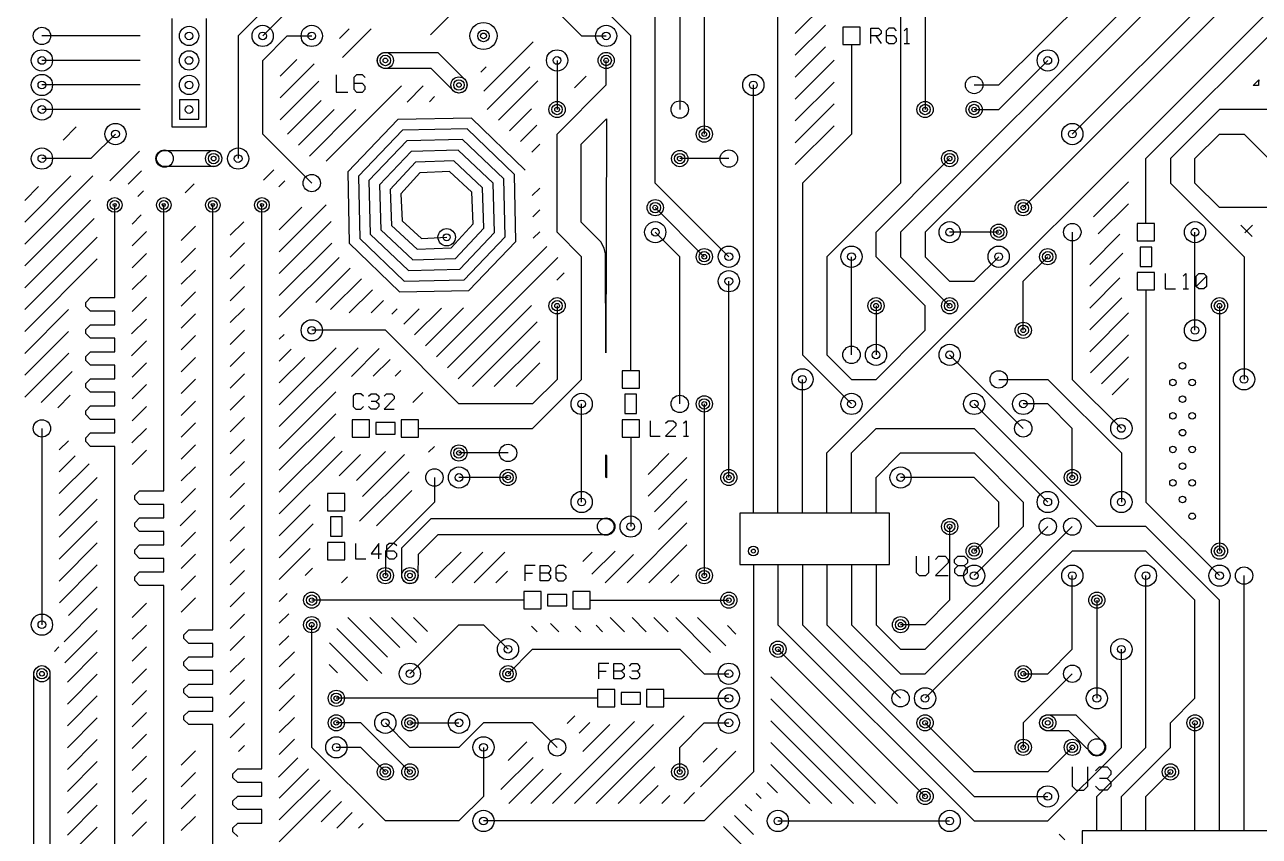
# Model space of a CAD drawing. Extents: x 7 to 280, y 7 to 360.
# Drawn here: x 6.7 to 70.6, y 194.8 to 236.8 of the extents above; entities that cross this region are included whole.
import ezdxf

# ---------------------------------------------------------------- set-up
doc = ezdxf.new("R2010")
doc.units = 0
doc.layers.add('SCORE', color=5, linetype='CONTINUOUS')

msp = doc.modelspace()

# ---------------------------------------------------------------- linework, layer by layer
at = {"layer": 'SCORE'}
for p, q in [((40.64, 252.73), (40.64, 232.41)), ((39.37, 228.6), (39.37, 248.92)), ((77.47, 246.38), (58.42, 227.33)), ((24.13, 242.57), (17.78, 236.22)), ((38.1, 236.22), (31.75, 242.57)), ((45.72, 213.36), (45.72, 242.57)), ((68.58, 242.57), (52.07, 226.06)), ((72.39, 242.57), (60.96, 231.14)), ((30.48, 241.3), (35.56, 236.22)), ((41.91, 241.3), (41.91, 231.14)), ((52.07, 240.03), (52.07, 228.6)), ((27.7369, 236.2689), (30.9876, 239.5196)), ((48.26, 214.63), (72.39, 238.76)), ((53.34, 238.76), (53.34, 232.41)), ((57.15, 233.68), (62.23, 238.76)), ((46.6203, 236.3471), (48.246, 237.9728)), ((14.34, 237.12), (14.34, 231.51)), ((16.14, 231.51), (16.14, 237.12)), ((20.32, 237.49), (19.05, 236.22)), ((64.77, 237.49), (53.34, 226.06)), ((64.77, 229.87), (72.39, 237.49)), ((23.0337, 236.0911), (23.5314, 236.5889)), ((23.1839, 235.11), (24.6633, 236.5894)), ((46.6204, 235.2159), (48.1876, 236.783)), ((49.98, 236.67), (49.08, 236.67)), ((49.08, 236.67), (49.08, 235.77)), ((49.98, 235.77), (49.98, 236.67)), ((50.53, 235.82), (50.53, 236.62)), ((50.53, 236.62), (50.93, 236.62)), ((50.93, 236.62), (51.0633, 236.4867)), ((51.0633, 236.4867), (51.0633, 236.3533)), ((51.4633, 236.62), (51.33, 236.4867)), ((51.33, 236.4867), (51.33, 235.9533)), ((51.73, 236.62), (51.4633, 236.62)), ((51.8633, 236.4867), (51.73, 236.62)), ((52.2633, 236.4867), (52.3967, 236.62)), ((52.3967, 236.62), (52.3967, 235.82)), ((12.7, 236.22), (7.62, 236.22)), ((17.78, 236.22), (17.78, 229.87)), ((19.05, 234.95), (20.32, 236.22)), ((20.32, 236.22), (21.59, 236.22)), ((30.4919, 233.367), (33.0449, 235.92)), ((35.56, 236.22), (36.83, 236.22)), ((38.1, 220.98), (38.1, 236.22)), ((50.93, 236.22), (50.53, 236.22)), ((50.7967, 236.22), (51.0633, 235.82)), ((51.0633, 236.3533), (50.93, 236.22)), ((51.73, 236.22), (51.33, 236.22)), ((51.33, 235.9533), (51.4633, 235.82)), ((51.8633, 236.0867), (51.73, 236.22)), ((51.73, 235.82), (51.8633, 235.9533)), ((51.8633, 235.9533), (51.8633, 236.0867)), ((25.0508, 235.1833), (25.1667, 235.2992)), ((25.1667, 235.2992), (25.3181, 235.3619)), ((25.3181, 235.3619), (28.114, 235.37)), ((28.114, 235.37), (29.5592, 233.9133)), ((46.6205, 234.0846), (48.1883, 235.6523)), ((49.08, 235.77), (49.98, 235.77)), ((49.53, 235.77), (49.53, 233.68)), ((51.4633, 235.82), (51.73, 235.82)), ((52.2633, 235.82), (52.53, 235.82)), ((12.7, 234.95), (7.62, 234.95)), ((19.05, 231.14), (19.05, 234.95)), ((19.95, 234.1389), (20.8096, 234.9984)), ((19.95, 233.0075), (21.7189, 234.7763)), ((24.9881, 235.0319), (25.0508, 235.1833)), ((24.9881, 234.8681), (24.9881, 235.0319)), ((25.103, 234.653), (24.9881, 234.8681)), ((25.2393, 234.562), (25.103, 234.653)), ((25.3588, 234.532), (25.2393, 234.562)), ((30.3455, 234.3521), (30.6202, 234.6267)), ((30.6728, 232.4166), (32.8781, 234.6219)), ((34.29, 234.95), (34.29, 232.41)), ((36.83, 233.68), (36.83, 234.95)), ((46.6206, 232.9533), (48.63, 234.9627)), ((57.15, 232.41), (59.69, 234.95)), ((22.86, 234.21), (22.86, 233.31)), ((23.91, 234.21), (23.76, 234.06)), ((23.76, 234.06), (23.76, 233.46)), ((24.21, 234.21), (23.91, 234.21)), ((24.36, 234.06), (24.21, 234.21)), ((27.766, 234.53), (25.3588, 234.532)), ((28.9767, 233.3308), (27.766, 234.53)), ((29.5592, 233.9133), (29.6219, 233.7619)), ((35.19, 233.5397), (35.7892, 234.1388)), ((70.3278, 233.66), (70.6099, 233.9421)), ((70.6099, 233.9421), (70.5942, 233.7952)), ((12.7, 233.68), (7.62, 233.68)), ((19.95, 231.8761), (21.96, 233.8861)), ((22.3287, 229.7293), (26.2307, 233.6313)), ((22.86, 233.31), (23.46, 233.31)), ((24.21, 233.76), (23.76, 233.76)), ((23.76, 233.46), (23.91, 233.31)), ((23.91, 233.31), (24.21, 233.31)), ((24.36, 233.61), (24.21, 233.76)), ((24.21, 233.31), (24.36, 233.46)), ((24.36, 233.46), (24.36, 233.61)), ((26.5252, 232.7945), (27.3611, 233.6303)), ((29.21, 233.26), (28.9767, 233.3308)), ((29.4433, 233.3308), (29.21, 233.26)), ((29.5592, 233.4467), (29.4433, 233.3308)), ((29.6219, 233.5981), (29.5592, 233.4467)), ((29.6219, 233.7619), (29.6219, 233.5981)), ((31.2486, 231.861), (33.2891, 233.9015)), ((34.29, 231.14), (36.83, 233.68)), ((44.45, 213.36), (44.45, 233.68)), ((46.6207, 231.822), (48.63, 233.8313)), ((49.53, 233.68), (49.53, 231.14)), ((55.88, 233.68), (57.15, 233.68)), ((70.5907, 233.66), (70.3278, 233.66)), ((70.5942, 233.7952), (70.5907, 233.66)), ((15.74, 232.91), (14.74, 232.91)), ((14.74, 232.91), (14.74, 231.91)), ((15.74, 231.91), (15.74, 232.91)), ((20.334, 231.1288), (22.0752, 232.87)), ((27.6774, 232.8153), (27.9465, 233.0844)), ((46.6208, 230.6907), (48.63, 232.6999)), ((12.7, 232.41), (7.62, 232.41)), ((20.8997, 230.5631), (22.7533, 232.4167)), ((21.4654, 229.9974), (23.878, 232.41)), ((31.8244, 231.3054), (32.971, 232.4521)), ((55.88, 232.41), (57.15, 232.41)), ((68.58, 232.41), (66.04, 229.87)), ((73.66, 232.41), (68.58, 232.41)), ((8.7133, 230.8218), (9.4016, 231.51)), ((14.34, 231.51), (16.14, 231.51)), ((14.74, 231.91), (15.74, 231.91)), ((26.0529, 231.8858), (23.4529, 229.1886)), ((29.8556, 231.9546), (26.0529, 231.8858)), ((29.6277, 231.4046), (26.2807, 231.3358)), ((32.0833, 229.0462), (29.6277, 231.4046)), ((32.6333, 229.274), (29.8556, 231.9546)), ((32.4001, 230.7498), (33.2492, 231.5988)), ((35.54, 230.6222), (36.85, 231.9322)), ((36.85, 231.9322), (36.81, 219.8148)), ((46.6209, 229.5595), (48.63, 231.5686)), ((11.43, 231.14), (10.16, 229.87)), ((21.59, 228.6), (19.05, 231.14)), ((26.2807, 231.3358), (24.0029, 228.9608)), ((26.5086, 230.7858), (24.5529, 228.733)), ((29.3999, 230.8546), (26.5086, 230.7858)), ((31.5333, 228.8184), (29.3999, 230.8546)), ((34.29, 226.06), (34.29, 231.14)), ((49.53, 231.14), (46.99, 228.6)), ((67.31, 229.87), (68.58, 231.14)), ((68.58, 231.14), (69.85, 231.14)), ((69.85, 231.14), (71.12, 229.87)), ((11.1421, 228.7251), (12.6788, 230.2617)), ((13.5581, 229.9519), (13.6208, 230.1033)), ((13.6208, 230.1033), (13.7367, 230.2192)), ((13.7367, 230.2192), (13.8881, 230.2819)), ((13.8881, 230.2819), (16.51, 230.29)), ((16.51, 230.29), (16.6707, 230.258)), ((16.6707, 230.258), (16.807, 230.167)), ((16.807, 230.167), (16.8804, 230.068)), ((26.7364, 230.2358), (25.1029, 228.5051)), ((29.1721, 230.3046), (26.7364, 230.2358)), ((30.9833, 228.5906), (29.1721, 230.3046)), ((32.9759, 230.1942), (33.39, 230.6083)), ((35.54, 226.5778), (35.54, 230.6222)), ((10.16, 229.87), (7.62, 229.87)), ((13.5581, 229.7881), (13.5581, 229.9519)), ((13.673, 229.573), (13.5581, 229.7881)), ((13.8093, 229.482), (13.673, 229.573)), ((13.9288, 229.452), (13.8093, 229.482)), ((16.5919, 229.4581), (13.9288, 229.452)), ((16.7433, 229.5208), (16.5919, 229.4581)), ((16.8592, 229.6367), (16.7433, 229.5208)), ((16.9119, 229.7481), (16.8592, 229.6367)), ((16.8804, 230.068), (16.928, 229.9112)), ((16.928, 229.9112), (16.9119, 229.7481)), ((26.9642, 229.6858), (25.6529, 228.2773)), ((28.9443, 229.7546), (26.9642, 229.6858)), ((30.4333, 228.3628), (28.9443, 229.7546)), ((43.18, 229.87), (40.64, 229.87)), ((50.8, 226.06), (54.61, 229.87)), ((64.77, 228.6), (64.77, 229.87)), ((66.04, 229.87), (66.04, 228.6)), ((67.31, 228.6), (67.31, 229.87)), ((6.73, 225.4443), (10.2618, 228.9761)), ((6.73, 226.5757), (9.1243, 228.97)), ((12.0896, 228.5412), (12.7808, 229.2324)), ((19.0841, 228.7474), (19.6269, 229.2903)), ((23.4529, 229.1886), (23.5217, 225.4999)), ((24.0029, 228.9608), (24.0717, 225.7277)), ((27.192, 229.1358), (26.2029, 228.0495)), ((28.7165, 229.2046), (27.192, 229.1358)), ((29.8833, 228.1349), (28.7165, 229.2046)), ((31.6021, 225.8131), (31.5333, 228.8184)), ((32.1521, 225.5853), (32.0833, 229.0462)), ((6.73, 227.7071), (7.453, 228.4301)), ((12.5911, 227.9113), (12.8778, 228.198)), ((15.0433, 228.1008), (15.4981, 228.5556)), ((19.8781, 228.4101), (20.1926, 228.7246)), ((24.5529, 228.733), (24.6217, 225.9555)), ((25.1029, 228.5051), (25.1717, 226.1833)), ((25.6529, 228.2773), (25.7217, 226.4111)), ((30.5021, 226.2688), (30.4333, 228.3628)), ((31.0521, 226.0409), (30.9833, 228.5906)), ((33.0051, 227.9606), (33.39, 228.3455)), ((43.18, 224.79), (39.37, 228.6)), ((46.99, 228.6), (46.99, 219.71)), ((52.07, 228.6), (48.26, 224.79)), ((62.0546, 226.8494), (63.87, 228.6648)), ((64.77, 226.51), (64.77, 228.6)), ((66.04, 228.6), (69.85, 224.79)), ((68.58, 227.33), (67.31, 228.6)), ((6.73, 224.313), (10.1349, 227.7179)), ((26.2029, 228.0495), (26.2717, 226.639)), ((29.9521, 226.4966), (29.8833, 228.1349)), ((62.3066, 225.9701), (63.87, 227.5334)), ((11.39, 222.67), (11.39, 227.47)), ((12.29, 226.4789), (12.7609, 226.9498)), ((13.93, 212.67), (13.93, 227.47)), ((16.47, 205.47), (16.47, 227.47)), ((19.01, 198.27), (19.01, 227.47)), ((19.91, 225.0479), (22.3412, 227.4791)), ((19.91, 226.1793), (21.081, 227.3503)), ((33.0271, 226.8513), (33.39, 227.2142)), ((41.91, 224.79), (39.37, 227.33)), ((77.47, 227.33), (68.58, 227.33)), ((6.73, 223.1816), (10.3188, 226.7704)), ((14.83, 225.6247), (15.57, 226.3647)), ((17.37, 225.902), (18.0699, 226.6019)), ((19.91, 223.9165), (22.6009, 226.6074)), ((25.7217, 226.4111), (27.0496, 225.1804)), ((26.2717, 226.639), (27.2774, 225.7304)), ((28.8019, 225.2492), (29.9521, 226.4966)), ((29.0297, 224.6992), (30.5021, 226.2688)), ((36.5474, 225.5559), (35.54, 226.5778)), ((65.22, 226.51), (64.32, 226.51)), ((64.32, 226.51), (64.32, 225.61)), ((65.22, 225.61), (65.22, 226.51)), ((69.6874, 226.43), (70.2752, 225.8422)), ((69.886, 226.0268), (70.2892, 226.43)), ((6.73, 222.0502), (10.49, 225.8102)), ((12.29, 225.3475), (13.03, 226.0875)), ((24.0717, 225.7277), (26.3662, 223.5304)), ((24.6217, 225.9555), (26.594, 224.0804)), ((25.1717, 226.1833), (26.8218, 224.6304)), ((27.2774, 225.7304), (28.5741, 225.7992)), ((29.2575, 224.1492), (31.0521, 226.0409)), ((29.4854, 223.5992), (31.6021, 225.8131)), ((33.0491, 225.7419), (33.39, 226.0828)), ((35.56, 224.79), (34.29, 226.06)), ((40.64, 224.79), (39.37, 226.06)), ((50.8, 224.79), (50.8, 226.06)), ((52.07, 226.06), (52.07, 224.79)), ((53.34, 226.06), (53.34, 224.79)), ((57.15, 226.06), (54.61, 226.06)), ((60.96, 226.06), (60.96, 218.44)), ((61.86, 224.3921), (63.42, 225.9521)), ((64.32, 225.61), (65.22, 225.61)), ((67.31, 220.98), (67.31, 226.06)), ((14.83, 224.4934), (15.57, 225.2334)), ((17.37, 224.7706), (18.11, 225.5106)), ((19.91, 222.7851), (22.6216, 225.4967)), ((23.5217, 225.4999), (26.1384, 222.9804)), ((27.0496, 225.1804), (28.8019, 225.2492)), ((28.0457, 219.6071), (33.7579, 225.3193)), ((29.7132, 223.0492), (32.1521, 225.5853)), ((36.7272, 225.2363), (36.5474, 225.5559)), ((36.7998, 224.9466), (36.7272, 225.2363)), ((61.86, 223.2607), (63.57, 224.9707)), ((65.07, 225.29), (64.47, 225.29)), ((64.47, 225.29), (64.47, 224.29)), ((65.07, 224.29), (65.07, 225.29)), ((6.73, 220.9189), (10.49, 224.6789)), ((12.29, 224.2161), (13.03, 224.9561)), ((17.37, 223.6393), (18.11, 224.3793)), ((19.91, 221.6538), (23.0046, 224.7484)), ((26.8218, 224.6304), (29.0297, 224.6992)), ((28.6114, 219.0414), (34.3236, 224.7536)), ((35.56, 218.44), (35.56, 224.79)), ((36.81, 219.8148), (36.7998, 224.9466)), ((40.64, 217.17), (40.64, 224.79)), ((48.26, 224.79), (48.26, 219.71)), ((49.53, 219.71), (49.53, 224.79)), ((53.34, 222.25), (50.8, 224.79)), ((52.07, 224.79), (54.61, 222.25)), ((53.34, 224.79), (54.61, 223.52)), ((55.88, 223.52), (57.15, 224.79)), ((58.42, 223.52), (59.69, 224.79)), ((69.85, 224.79), (69.85, 218.44)), ((12.29, 223.0847), (13.03, 223.8247)), ((14.83, 223.362), (15.57, 224.102)), ((21.8014, 222.4138), (23.581, 224.1934)), ((26.594, 224.0804), (29.2575, 224.1492)), ((34.2706, 223.5693), (34.66, 223.9587)), ((61.86, 222.1293), (63.42, 223.6893)), ((65.22, 223.97), (64.32, 223.97)), ((64.32, 223.97), (64.32, 223.07)), ((64.47, 224.29), (65.07, 224.29)), ((65.22, 223.07), (65.22, 223.97)), ((65.77, 223.92), (65.77, 223.12)), ((66.7033, 223.7867), (66.8367, 223.92)), ((66.8367, 223.92), (66.8367, 223.12)), ((67.37, 223.7867), (67.5033, 223.92)), ((67.37, 223.2533), (67.37, 223.7867)), ((67.37, 223.2533), (67.9033, 223.7867)), ((67.5033, 223.92), (67.77, 223.92)), ((67.77, 223.92), (67.9033, 223.7867)), ((67.9033, 223.7867), (67.9033, 223.2533)), ((17.37, 222.5079), (18.11, 223.2479)), ((22.5683, 222.0494), (24.1574, 223.6384)), ((23.5303, 221.88), (24.7338, 223.0834)), ((26.1384, 222.9804), (29.7132, 223.0492)), ((26.3662, 223.5304), (29.4854, 223.5992)), ((43.18, 213.36), (43.18, 223.52)), ((54.61, 223.52), (55.88, 223.52)), ((58.42, 220.98), (58.42, 223.52)), ((64.32, 223.07), (65.22, 223.07)), ((64.77, 223.07), (64.77, 220.98)), ((65.77, 223.12), (66.3033, 223.12)), ((66.7033, 223.12), (66.97, 223.12)), ((67.5033, 223.12), (67.37, 223.2533)), ((67.77, 223.12), (67.5033, 223.12)), ((67.9033, 223.2533), (67.77, 223.12)), ((9.89, 222.42), (10.14, 222.67)), ((9.89, 222.22), (9.89, 222.42)), ((10.14, 222.67), (11.39, 222.67)), ((12.29, 221.9534), (13.03, 222.6934)), ((14.83, 222.2306), (15.57, 222.9706)), ((24.6617, 221.88), (25.3102, 222.5285)), ((61.86, 220.998), (63.5201, 222.6581)), ((6.73, 219.7875), (9.0043, 222.0618)), ((10.14, 221.97), (9.89, 222.22)), ((11.39, 221.97), (10.14, 221.97)), ((11.39, 221.27), (11.39, 221.97)), ((14.83, 221.0993), (15.57, 221.8393)), ((17.37, 221.3765), (18.11, 222.1165)), ((25.7301, 221.817), (26.0041, 222.091)), ((26.3486, 221.3042), (27.1441, 222.0996)), ((26.9143, 220.7385), (28.2976, 222.1218)), ((27.48, 220.1728), (29.4512, 222.144)), ((29.177, 218.4757), (32.9707, 222.2694)), ((34.29, 222.25), (34.29, 218.44)), ((50.8, 222.25), (50.8, 219.71)), ((53.34, 220.98), (53.34, 222.25)), ((61.86, 219.8666), (63.87, 221.8766)), ((68.58, 222.25), (68.58, 209.55)), ((9.89, 221.02), (10.14, 221.27)), ((10.14, 221.27), (11.39, 221.27)), ((12.2612, 220.7932), (13.03, 221.562)), ((29.9027, 218.07), (33.2591, 221.4264)), ((6.73, 218.6561), (8.99, 220.9161)), ((9.89, 220.82), (9.89, 221.02)), ((10.14, 220.57), (9.89, 220.82)), ((11.39, 220.57), (10.14, 220.57)), ((11.39, 219.87), (11.39, 220.57)), ((14.83, 219.9679), (15.57, 220.7079)), ((17.37, 220.2451), (18.11, 220.9851)), ((19.91, 220.5224), (20.1562, 220.7686)), ((25.4, 220.98), (21.59, 220.98)), ((29.21, 217.17), (25.4, 220.98)), ((38.1, 218.89), (38.1, 220.98)), ((50.8, 218.44), (53.34, 220.98)), ((61.8988, 218.774), (63.87, 220.7452)), ((64.77, 220.98), (64.77, 212.09)), ((9.89, 219.62), (10.14, 219.87)), ((10.14, 219.87), (11.39, 219.87)), ((12.2662, 219.6669), (13.03, 220.4306)), ((17.37, 219.1138), (18.11, 219.8538)), ((19.91, 215.9969), (23.9931, 220.08)), ((19.91, 217.1283), (22.8617, 220.08)), ((19.91, 219.391), (20.5206, 220.0017)), ((23.6395, 218.595), (25.0758, 220.0314)), ((31.034, 218.07), (33.39, 220.426)), ((6.73, 217.5247), (9.0094, 219.8042)), ((9.89, 219.42), (9.89, 219.62)), ((10.14, 219.17), (9.89, 219.42)), ((12.29, 218.5593), (13.03, 219.2993)), ((14.83, 218.8365), (15.57, 219.5765)), ((19.91, 218.2597), (21.2271, 219.5768)), ((24.7758, 218.6), (25.6415, 219.4657)), ((32.1654, 218.07), (33.39, 219.2946)), ((46.99, 219.71), (49.53, 217.17)), ((48.26, 219.71), (49.53, 218.44)), ((58.42, 215.9), (54.61, 219.71)), ((62.4645, 218.2083), (63.87, 219.6138)), ((7.5858, 217.2492), (9.1907, 218.8541)), ((11.39, 219.17), (10.14, 219.17)), ((11.39, 218.47), (11.39, 219.17)), ((17.37, 217.9824), (18.11, 218.7224)), ((25.9055, 218.5983), (26.2072, 218.9)), ((38.55, 218.89), (37.65, 218.89)), ((37.65, 218.89), (37.65, 217.99)), ((38.55, 217.99), (38.55, 218.89)), ((9.89, 218.22), (10.14, 218.47)), ((9.89, 218.02), (9.89, 218.22)), ((10.14, 217.77), (9.89, 218.02)), ((10.14, 218.47), (11.39, 218.47)), ((12.29, 217.4279), (13.03, 218.1679)), ((14.83, 217.7051), (15.57, 218.4451)), ((33.02, 215.9), (35.56, 218.44)), ((34.29, 218.44), (33.02, 217.17)), ((37.65, 217.99), (38.55, 217.99)), ((46.99, 213.36), (46.99, 218.44)), ((49.53, 218.44), (50.8, 218.44)), ((57.15, 218.44), (59.69, 218.44)), ((59.69, 218.44), (63.5, 214.63)), ((60.96, 218.44), (63.5, 215.9)), ((63.0302, 217.6426), (63.87, 218.4825)), ((8.44, 216.972), (9.0855, 217.6175)), ((11.39, 217.77), (10.14, 217.77)), ((11.39, 217.07), (11.39, 217.77)), ((14.83, 216.5738), (15.57, 217.3138)), ((17.37, 216.851), (18.11, 217.591)), ((19.91, 214.8655), (22.835, 217.7905)), ((23.8633, 217.7), (23.73, 217.5667)), ((23.73, 217.5667), (23.73, 217.0333)), ((24.13, 217.7), (23.8633, 217.7)), ((24.2633, 217.5667), (24.13, 217.7)), ((24.53, 217.5667), (24.6633, 217.7)), ((24.6633, 217.7), (24.93, 217.7)), ((24.93, 217.3), (24.6633, 217.3)), ((24.93, 217.7), (25.0633, 217.5667)), ((25.0633, 217.4333), (24.93, 217.3)), ((24.93, 217.3), (25.0633, 217.1667)), ((25.0633, 217.5667), (25.0633, 217.4333)), ((25.33, 217.5667), (25.4633, 217.7)), ((25.8633, 217.4333), (25.33, 216.9)), ((25.4633, 217.7), (25.73, 217.7)), ((25.73, 217.7), (25.8633, 217.5667)), ((25.8633, 217.5667), (25.8633, 217.4333)), ((26.8199, 217.25), (27.3386, 217.7686)), ((38.4, 217.67), (37.8, 217.67)), ((37.8, 217.67), (37.8, 216.67)), ((38.4, 216.67), (38.4, 217.67)), ((9.89, 216.82), (10.14, 217.07)), ((9.89, 216.62), (9.89, 216.82)), ((10.14, 217.07), (11.39, 217.07)), ((12.29, 216.2965), (13.03, 217.0365)), ((19.91, 213.7342), (22.8357, 216.6599)), ((23.73, 217.0333), (23.8633, 216.9)), ((23.8633, 216.9), (24.13, 216.9)), ((24.13, 216.9), (24.2633, 217.0333)), ((24.6633, 216.9), (24.53, 217.0333)), ((24.93, 216.9), (24.6633, 216.9)), ((25.0633, 217.0333), (24.93, 216.9)), ((25.0633, 217.1667), (25.0633, 217.0333)), ((25.33, 216.9), (25.8633, 216.9)), ((33.02, 217.17), (29.21, 217.17)), ((35.56, 212.09), (35.56, 217.17)), ((37.8, 216.67), (38.4, 216.67)), ((41.91, 217.17), (41.91, 208.28)), ((62.23, 210.82), (55.88, 217.17)), ((59.69, 217.17), (58.42, 217.17)), ((60.96, 215.9), (59.69, 217.17)), ((10.14, 216.37), (9.89, 216.62)), ((11.39, 216.37), (10.14, 216.37)), ((11.39, 215.67), (11.39, 216.37)), ((14.83, 215.4424), (15.57, 216.1824)), ((17.37, 215.7197), (18.11, 216.4597)), ((24.58, 216.35), (23.68, 216.35)), ((23.68, 216.35), (23.68, 215.45)), ((24.58, 215.45), (24.58, 216.35)), ((25.9, 216.2), (24.9, 216.2)), ((24.9, 216.2), (24.9, 215.6)), ((25.9, 215.6), (25.9, 216.2)), ((27.12, 216.35), (26.22, 216.35)), ((26.22, 216.35), (26.22, 215.45)), ((27.12, 215.45), (27.12, 216.35)), ((38.55, 216.35), (37.65, 216.35)), ((37.65, 216.35), (37.65, 215.45)), ((38.55, 215.45), (38.55, 216.35)), ((39.1, 216.3), (39.1, 215.5)), ((39.9, 216.1667), (40.0333, 216.3)), ((40.4333, 216.0333), (39.9, 215.5)), ((40.0333, 216.3), (40.3, 216.3)), ((40.3, 216.3), (40.4333, 216.1667)), ((40.4333, 216.1667), (40.4333, 216.0333)), ((40.8333, 216.1667), (40.9667, 216.3)), ((40.9667, 216.3), (40.9667, 215.5)), ((7.62, 215.9), (7.62, 205.74)), ((9.89, 215.42), (10.14, 215.67)), ((9.89, 215.22), (9.89, 215.42)), ((10.14, 215.67), (11.39, 215.67)), ((12.272, 215.1471), (13.03, 215.9051)), ((19.91, 212.6028), (22.78, 215.4728)), ((23.68, 215.45), (24.58, 215.45)), ((24.9, 215.6), (25.9, 215.6)), ((26.22, 215.45), (27.12, 215.45)), ((27.12, 215.9), (29.21, 215.9)), ((29.21, 215.9), (33.02, 215.9)), ((37.65, 215.45), (38.55, 215.45)), ((38.1, 215.45), (38.1, 213.36)), ((39.1, 215.5), (39.6333, 215.5)), ((39.9, 215.5), (40.4333, 215.5)), ((40.8333, 215.5), (41.1, 215.5)), ((49.53, 214.63), (50.8, 215.9)), ((50.8, 215.9), (55.88, 215.9)), ((55.88, 215.9), (59.69, 212.09)), ((60.96, 213.36), (60.96, 215.9)), ((8.52, 214.7893), (8.99, 215.2593)), ((10.14, 214.97), (9.89, 215.22)), ((11.39, 214.97), (10.14, 214.97)), ((11.39, 192.27), (11.39, 214.97)), ((12.29, 214.0338), (13.03, 214.7738)), ((14.83, 214.311), (15.57, 215.051)), ((17.37, 214.5883), (18.11, 215.3283)), ((27.6398, 214.6758), (27.9352, 214.9712)), ((8.52, 213.6579), (9.3497, 214.4875)), ((17.37, 213.4569), (18.11, 214.1969)), ((19.91, 211.4714), (23.1569, 214.7183)), ((23.0099, 213.44), (24.1199, 214.55)), ((23.9107, 213.2094), (25.4013, 214.7)), ((24.21, 212.3773), (26.3827, 214.55)), ((31.75, 214.63), (29.21, 214.63)), ((36.81, 214.5252), (36.85, 214.4906)), ((36.81, 213.3845), (36.81, 214.5252)), ((36.85, 214.4906), (36.85, 213.3446)), ((39, 213.522), (40.078, 214.6)), ((39, 212.3906), (41.0093, 214.4)), ((48.26, 213.36), (48.26, 214.63)), ((49.53, 213.36), (49.53, 214.63)), ((50.8, 213.36), (52.07, 214.63)), ((52.07, 214.63), (55.88, 214.63)), ((55.88, 214.63), (58.42, 212.09)), ((63.5, 214.63), (63.5, 212.09)), ((8.52, 212.5265), (10.0668, 214.0733)), ((14.83, 213.1797), (15.57, 213.9197)), ((24.06, 211.096), (26.6242, 213.6602)), ((8.52, 211.3951), (10.49, 213.3651)), ((17.37, 212.3255), (18.11, 213.0655)), ((27.94, 213.36), (27.94, 212.09)), ((31.75, 213.36), (29.21, 213.36)), ((36.85, 213.3446), (36.81, 213.3845)), ((38.1, 213.36), (38.1, 210.82)), ((39.3292, 211.5884), (41.0095, 213.2687)), ((44.45, 211.5185), (44.45, 213.36)), ((45.72, 211.5185), (45.72, 213.36)), ((46.99, 211.5185), (46.99, 213.36)), ((48.26, 211.5185), (48.26, 213.36)), ((49.53, 211.5185), (49.53, 213.36)), ((50.8, 211.5185), (50.8, 213.36)), ((55.88, 213.36), (52.07, 213.36)), ((57.15, 212.09), (55.88, 213.36)), ((8.52, 210.2638), (10.49, 212.2338)), ((12.43, 212.42), (12.68, 212.67)), ((12.43, 212.22), (12.43, 212.42)), ((12.68, 211.97), (12.43, 212.22)), ((12.68, 212.67), (13.93, 212.67)), ((14.8266, 212.0448), (15.57, 212.7883)), ((23.31, 212.54), (22.41, 212.54)), ((22.41, 212.54), (22.41, 211.64)), ((23.31, 211.64), (23.31, 212.54)), ((24.9454, 210.85), (26.7747, 212.6793)), ((13.93, 211.97), (12.68, 211.97)), ((13.93, 211.27), (13.93, 211.97)), ((14.7792, 210.8661), (15.57, 211.6569)), ((17.37, 211.1942), (18.11, 211.9342)), ((19.91, 210.3401), (21.51, 211.9401)), ((22.41, 211.64), (23.31, 211.64)), ((27.94, 212.09), (25.4, 209.55)), ((39.5415, 210.6694), (41.0096, 212.1375)), ((57.15, 210.82), (57.15, 212.09)), ((58.42, 212.09), (58.42, 210.82)), ((64.77, 212.09), (68.58, 208.28)), ((8.52, 209.1324), (10.49, 211.1024)), ((12.43, 211.02), (12.68, 211.27)), ((12.43, 210.82), (12.43, 211.02)), ((12.68, 211.27), (13.93, 211.27)), ((19.91, 209.2087), (21.66, 210.9587)), ((23.16, 211.32), (22.56, 211.32)), ((22.56, 211.32), (22.56, 210.32)), ((23.16, 210.32), (23.16, 211.32)), ((26.25, 209.724), (27.766, 211.24)), ((27.766, 211.24), (36.83, 211.24)), ((36.83, 211.24), (36.9907, 211.208)), ((36.9907, 211.208), (37.127, 211.117)), ((37.127, 211.117), (37.218, 210.9807)), ((37.218, 210.9807), (37.25, 210.82)), ((37.9135, 207.91), (41.0098, 211.0063)), ((51.4985, 211.5185), (43.7515, 211.5185)), ((43.7515, 211.5185), (43.7515, 208.8515)), ((51.4985, 208.8515), (51.4985, 211.5185)), ((12.68, 210.57), (12.43, 210.82)), ((13.93, 210.57), (12.68, 210.57)), ((13.93, 209.87), (13.93, 210.57)), ((14.8251, 209.7807), (15.57, 210.5255)), ((17.37, 210.0628), (18.11, 210.8028)), ((22.56, 210.32), (23.16, 210.32)), ((28.114, 210.4), (27.09, 209.376)), ((36.83, 210.4), (28.114, 210.4)), ((36.9907, 210.432), (36.83, 210.4)), ((37.127, 210.523), (36.9907, 210.432)), ((37.218, 210.6593), (37.127, 210.523)), ((37.25, 210.82), (37.218, 210.6593)), ((53.34, 203.2), (60.96, 210.82)), ((53.34, 204.47), (59.69, 210.82)), ((54.61, 210.82), (54.61, 207.01)), ((58.42, 210.82), (55.88, 208.28)), ((55.88, 209.55), (57.15, 210.82)), ((64.77, 210.82), (62.23, 210.82)), ((68.58, 207.01), (64.77, 210.82)), ((8.52, 208.001), (10.49, 209.971)), ((12.43, 209.62), (12.68, 209.87)), ((12.68, 209.87), (13.93, 209.87)), ((17.37, 208.9314), (18.11, 209.6714)), ((19.91, 208.0773), (21.51, 209.6773)), ((23.31, 210), (22.41, 210)), ((22.41, 210), (22.41, 209.1)), ((23.31, 209.1), (23.31, 210)), ((23.86, 209.95), (23.86, 209.15)), ((25.06, 209.95), (24.66, 209.4167)), ((25.06, 209.15), (25.06, 209.95)), ((25.5933, 209.95), (25.46, 209.8167)), ((25.46, 209.8167), (25.46, 209.2833)), ((25.86, 209.95), (25.5933, 209.95)), ((25.9933, 209.8167), (25.86, 209.95)), ((26.252, 208.2388), (26.25, 209.724)), ((39.0449, 207.91), (41.0099, 209.875)), ((12.43, 209.42), (12.43, 209.62)), ((12.68, 209.17), (12.43, 209.42)), ((13.93, 209.17), (12.68, 209.17)), ((13.93, 208.47), (13.93, 209.17)), ((14.83, 208.6542), (15.57, 209.3942)), ((22.41, 209.1), (23.31, 209.1)), ((23.86, 209.15), (24.3933, 209.15)), ((24.66, 209.4167), (25.1933, 209.4167)), ((25.4, 209.55), (25.4, 208.28)), ((25.86, 209.55), (25.46, 209.55)), ((25.46, 209.2833), (25.5933, 209.15)), ((25.5933, 209.15), (25.86, 209.15)), ((25.9933, 209.4167), (25.86, 209.55)), ((25.86, 209.15), (25.9933, 209.2833)), ((25.9933, 209.2833), (25.9933, 209.4167)), ((27.09, 209.376), (27.088, 208.2388)), ((27.9842, 208.1631), (29.3212, 209.5)), ((28.8625, 207.91), (30.4525, 209.5)), ((29.9939, 207.91), (31.5839, 209.5)), ((35.6282, 209.0188), (36.1094, 209.5)), ((36.0962, 208.3554), (37.2933, 209.5525)), ((36.7863, 207.9142), (38.2506, 209.3785)), ((52.87, 209.28), (52.87, 208.4467)), ((60.96, 209.55), (53.34, 201.93)), ((53.5367, 208.4467), (53.5367, 209.28)), ((53.87, 209.1133), (54.0367, 209.28)), ((54.0367, 209.28), (54.37, 209.28)), ((54.37, 209.28), (54.5367, 209.1133)), ((54.5367, 209.1133), (54.5367, 208.9467)), ((54.87, 209.1133), (55.0367, 209.28)), ((54.87, 208.9467), (54.87, 209.1133)), ((55.0367, 209.28), (55.37, 209.28)), ((55.37, 209.28), (55.5367, 209.1133)), ((55.5367, 209.1133), (55.5367, 208.9467)), ((64.77, 209.55), (60.96, 209.55)), ((67.31, 207.01), (64.77, 209.55)), ((8.5237, 206.8733), (10.49, 208.8397)), ((12.43, 208.22), (12.68, 208.47)), ((12.68, 208.47), (13.93, 208.47)), ((17.37, 207.8001), (18.11, 208.5401)), ((21.2488, 208.2848), (21.6248, 208.6607)), ((31.1253, 207.91), (31.72, 208.5047)), ((33.1533, 208.81), (32.62, 208.81)), ((32.62, 208.81), (32.62, 208.01)), ((32.62, 208.41), (33.02, 208.41)), ((33.42, 208.01), (33.42, 208.81)), ((33.42, 208.81), (33.82, 208.81)), ((33.82, 208.41), (33.42, 208.41)), ((33.82, 208.81), (33.9533, 208.6767)), ((33.9533, 208.5433), (33.82, 208.41)), ((33.82, 208.41), (33.9533, 208.2767)), ((33.9533, 208.6767), (33.9533, 208.5433)), ((34.3533, 208.81), (34.22, 208.6767)), ((34.22, 208.6767), (34.22, 208.1433)), ((34.62, 208.41), (34.22, 208.41)), ((34.62, 208.81), (34.3533, 208.81)), ((34.7533, 208.6767), (34.62, 208.81)), ((34.7533, 208.2767), (34.62, 208.41)), ((43.7515, 208.8515), (51.4985, 208.8515)), ((44.45, 208.8515), (44.45, 207.01)), ((45.72, 208.8515), (45.72, 207.01)), ((46.99, 208.8515), (46.99, 207.01)), ((48.26, 208.8515), (48.26, 207.01)), ((49.53, 208.8515), (49.53, 207.01)), ((50.8, 208.8515), (50.8, 207.01)), ((52.87, 208.4467), (53.0367, 208.28)), ((53.37, 208.28), (53.5367, 208.4467)), ((54.5367, 208.9467), (53.87, 208.28)), ((55.0367, 208.78), (54.87, 208.9467)), ((55.0367, 208.78), (54.87, 208.6133)), ((54.87, 208.6133), (54.87, 208.4467)), ((54.87, 208.4467), (55.0367, 208.28)), ((55.37, 208.78), (55.0367, 208.78)), ((55.5367, 208.9467), (55.37, 208.78)), ((55.5367, 208.6133), (55.37, 208.78)), ((55.37, 208.28), (55.5367, 208.4467)), ((55.5367, 208.4467), (55.5367, 208.6133)), ((8.9913, 206.2096), (10.49, 207.7083)), ((12.43, 208.02), (12.43, 208.22)), ((12.68, 207.77), (12.43, 208.02)), ((13.93, 207.77), (12.68, 207.77)), ((13.93, 192.27), (13.93, 207.77)), ((14.83, 207.5228), (15.57, 208.2628)), ((23.1368, 207.91), (23.4364, 208.2096)), ((26.2996, 208.082), (26.252, 208.2388)), ((26.4367, 207.9308), (26.2996, 208.082)), ((26.5881, 207.8681), (26.4367, 207.9308)), ((26.7519, 207.8681), (26.5881, 207.8681)), ((26.9033, 207.9308), (26.7519, 207.8681)), ((27.0192, 208.0467), (26.9033, 207.9308)), ((27.088, 208.2388), (27.0192, 208.0467)), ((33.82, 208.01), (33.42, 208.01)), ((33.9533, 208.1433), (33.82, 208.01)), ((33.9533, 208.2767), (33.9533, 208.1433)), ((34.22, 208.1433), (34.3533, 208.01)), ((34.3533, 208.01), (34.62, 208.01)), ((34.62, 208.01), (34.7533, 208.1433)), ((34.7533, 208.1433), (34.7533, 208.2767)), ((40.1762, 207.91), (40.5911, 208.3249)), ((53.0367, 208.28), (53.37, 208.28)), ((53.87, 208.28), (54.5367, 208.28)), ((55.0367, 208.28), (55.37, 208.28)), ((60.96, 204.47), (60.96, 208.28)), ((64.77, 199.39), (64.77, 208.28)), ((69.85, 196.85), (69.85, 208.28)), ((14.83, 206.3914), (15.57, 207.1314)), ((17.37, 206.6687), (18.11, 207.4087)), ((19.91, 206.946), (20.3152, 207.3512)), ((33.47, 207.46), (32.57, 207.46)), ((32.57, 207.46), (32.57, 206.56)), ((33.47, 206.56), (33.47, 207.46)), ((34.79, 207.31), (33.79, 207.31)), ((33.79, 207.31), (33.79, 206.71)), ((34.79, 206.71), (34.79, 207.31)), ((36.01, 207.46), (35.11, 207.46)), ((35.11, 207.46), (35.11, 206.56)), ((36.01, 206.56), (36.01, 207.46)), ((8.7681, 204.855), (10.49, 206.5769)), ((12.29, 206.1142), (13.03, 206.8542)), ((30.48, 207.01), (21.59, 207.01)), ((32.57, 207.01), (30.48, 207.01)), ((32.57, 206.56), (33.47, 206.56)), ((33.79, 206.71), (34.79, 206.71)), ((35.11, 206.56), (36.01, 206.56)), ((36.01, 207.01), (38.1, 207.01)), ((38.1, 207.01), (43.18, 207.01)), ((44.45, 207.01), (44.45, 198.12)), ((45.72, 207.01), (45.72, 205.74)), ((46.99, 207.01), (46.99, 205.74)), ((48.26, 207.01), (48.26, 205.74)), ((49.53, 207.01), (49.53, 205.74)), ((50.8, 207.01), (50.8, 205.74)), ((54.61, 207.01), (53.34, 205.74)), ((62.23, 207.01), (62.23, 201.93)), ((67.31, 201.93), (67.31, 207.01)), ((68.58, 196.85), (68.58, 207.01)), ((17.37, 205.5373), (18.11, 206.2773)), ((19.91, 205.8146), (20.3951, 206.2996)), ((23.4605, 206.11), (25.5064, 204.0641)), ((24.5918, 206.11), (26.1491, 204.5527)), ((25.7232, 206.11), (27.0152, 204.818)), ((26.8546, 206.11), (27.5809, 205.3837)), ((33.9523, 205.8005), (34.3828, 205.37)), ((37.0369, 206.11), (37.7769, 205.37)), ((38.1683, 206.11), (38.9083, 205.37)), ((39.2997, 206.11), (40.0397, 205.37)), ((40.431, 206.11), (42.2387, 204.3024)), ((41.5624, 206.11), (43.0308, 204.6417)), ((8.8115, 203.767), (10.49, 205.4455)), ((12.29, 204.9828), (13.03, 205.7228)), ((14.97, 205.22), (15.22, 205.47)), ((14.97, 205.02), (14.97, 205.22)), ((15.22, 205.47), (16.47, 205.47)), ((19.91, 204.6832), (20.3989, 205.1721)), ((21.59, 199.39), (21.59, 205.74)), ((22.8949, 205.5442), (25.2207, 203.2184)), ((26.67, 203.2), (29.21, 205.74)), ((29.21, 205.74), (30.48, 205.74)), ((30.48, 205.74), (31.75, 204.47)), ((32.9614, 205.66), (33.2514, 205.37)), ((35.2242, 205.66), (35.5142, 205.37)), ((36.3051, 205.7104), (36.6455, 205.37)), ((43.1115, 205.6923), (43.55, 205.2538)), ((45.72, 205.74), (55.88, 195.58)), ((46.99, 205.74), (55.88, 196.85)), ((48.26, 205.74), (52.07, 201.93)), ((49.53, 205.74), (52.07, 203.2)), ((50.8, 205.74), (52.07, 204.47)), ((53.34, 205.74), (52.07, 205.74)), ((8.2645, 204.3515), (8.505, 204.5919)), ((12.29, 203.8514), (13.03, 204.5914)), ((15.22, 204.77), (14.97, 205.02)), ((16.47, 204.77), (15.22, 204.77)), ((16.47, 204.07), (16.47, 204.77)), ((17.37, 204.406), (18.11, 205.146)), ((22.5118, 204.796), (24.4771, 202.8306)), ((8.94, 202.7642), (10.49, 204.3142)), ((14.97, 203.82), (15.22, 204.07)), ((15.22, 204.07), (16.47, 204.07)), ((17.37, 203.2746), (18.11, 204.0146)), ((19.91, 203.5518), (20.69, 204.3318)), ((31.75, 203.2), (33.02, 204.47)), ((33.02, 204.47), (40.64, 204.47)), ((40.64, 204.47), (41.91, 203.2)), ((53.34, 196.85), (45.72, 204.47)), ((52.07, 204.47), (53.34, 204.47)), ((59.69, 203.2), (60.96, 204.47)), ((63.5, 199.39), (63.5, 204.47)), ((7.2, 203.2), (7.232, 203.3607)), ((7.232, 203.3607), (7.323, 203.497)), ((7.323, 203.497), (7.4593, 203.588)), ((7.4593, 203.588), (7.62, 203.62)), ((7.62, 203.62), (7.7807, 203.588)), ((7.7807, 203.588), (7.917, 203.497)), ((7.917, 203.497), (8.008, 203.3607)), ((8.008, 203.3607), (8.04, 203.2)), ((12.29, 202.7201), (13.03, 203.4601)), ((14.97, 203.62), (14.97, 203.82)), ((15.22, 203.37), (14.97, 203.62)), ((16.47, 203.37), (15.22, 203.37)), ((16.47, 202.67), (16.47, 203.37)), ((22.49, 203.6864), (22.9286, 203.2477)), ((36.9633, 203.73), (36.43, 203.73)), ((36.43, 203.73), (36.43, 202.93)), ((36.43, 203.33), (36.83, 203.33)), ((37.23, 202.93), (37.23, 203.73)), ((37.23, 203.73), (37.63, 203.73)), ((37.63, 203.33), (37.23, 203.33)), ((37.63, 203.73), (37.7633, 203.5967)), ((37.7633, 203.4633), (37.63, 203.33)), ((37.63, 203.33), (37.7633, 203.1967)), ((37.7633, 203.5967), (37.7633, 203.4633)), ((38.03, 203.5967), (38.1633, 203.73)), ((38.1633, 203.73), (38.43, 203.73)), ((38.43, 203.33), (38.1633, 203.33)), ((38.43, 203.73), (38.5633, 203.5967)), ((38.5633, 203.4633), (38.43, 203.33)), ((38.43, 203.33), (38.5633, 203.1967)), ((38.5633, 203.5967), (38.5633, 203.4633)), ((7.2, 194.31), (7.2, 203.2)), ((8.04, 203.2), (8.04, 194.31)), ((8.94, 201.6328), (10.49, 203.1828)), ((14.97, 202.42), (15.22, 202.67)), ((15.22, 202.67), (16.47, 202.67)), ((17.3556, 202.1288), (18.11, 202.8832)), ((19.91, 202.4205), (20.69, 203.2005)), ((37.63, 202.93), (37.23, 202.93)), ((37.7633, 203.0633), (37.63, 202.93)), ((37.7633, 203.1967), (37.7633, 203.0633)), ((38.1633, 202.93), (38.03, 203.0633)), ((38.43, 202.93), (38.1633, 202.93)), ((38.5633, 203.0633), (38.43, 202.93)), ((38.5633, 203.1967), (38.5633, 203.0633)), ((41.91, 203.2), (43.18, 203.2)), ((45.35, 203.0326), (51.9026, 196.48)), ((52.07, 203.2), (53.34, 203.2)), ((60.96, 203.2), (58.42, 200.66)), ((58.42, 203.2), (59.69, 203.2)), ((8.94, 200.5014), (10.49, 202.0514)), ((12.29, 201.5887), (13.03, 202.3287)), ((14.97, 202.22), (14.97, 202.42)), ((15.22, 201.97), (14.97, 202.22)), ((16.47, 201.97), (15.22, 201.97)), ((16.47, 201.27), (16.47, 201.97)), ((19.91, 201.2891), (20.69, 202.0691)), ((37.28, 202.38), (36.38, 202.38)), ((36.38, 202.38), (36.38, 201.48)), ((37.28, 201.48), (37.28, 202.38)), ((38.6, 202.23), (37.6, 202.23)), ((37.6, 202.23), (37.6, 201.63)), ((38.6, 201.63), (38.6, 202.23)), ((39.82, 202.38), (38.92, 202.38)), ((38.92, 202.38), (38.92, 201.48)), ((39.82, 201.48), (39.82, 202.38)), ((17.3121, 200.9539), (18.11, 201.7518)), ((34.29, 201.93), (22.86, 201.93)), ((36.38, 201.93), (34.29, 201.93)), ((36.38, 201.48), (37.28, 201.48)), ((37.6, 201.63), (38.6, 201.63)), ((38.92, 201.48), (39.82, 201.48)), ((39.82, 201.93), (41.91, 201.93)), ((41.91, 201.93), (43.18, 201.93)), ((45.35, 201.9012), (50.7712, 196.48)), ((66.04, 200.66), (67.31, 201.93)), ((8.94, 199.3701), (10.49, 200.9201)), ((12.29, 200.4573), (13.03, 201.1973)), ((14.97, 201.02), (15.22, 201.27)), ((14.97, 200.82), (14.97, 201.02)), ((15.22, 200.57), (14.97, 200.82)), ((15.22, 201.27), (16.47, 201.27)), ((19.91, 200.1577), (20.69, 200.9377)), ((34.0538, 196.48), (38.3038, 200.73)), ((34.8134, 200.6337), (35.2097, 201.03)), ((36.3165, 196.48), (40.8665, 201.03)), ((45.35, 200.7698), (49.6398, 196.48)), ((59.27, 200.66), (59.302, 200.8207)), ((59.302, 200.8207), (59.4236, 200.9847)), ((59.4236, 200.9847), (59.6488, 201.078)), ((59.6488, 201.078), (61.134, 201.08)), ((61.134, 201.08), (62.5547, 199.6564)), ((12.29, 199.326), (13.03, 200.066)), ((16.47, 200.57), (15.22, 200.57)), ((16.47, 192.27), (16.47, 200.57)), ((17.37, 199.8805), (18.11, 200.6205)), ((24.13, 200.66), (22.86, 200.66)), ((26.67, 198.12), (24.13, 200.66)), ((26.67, 199.39), (25.4, 200.66)), ((26.67, 200.66), (29.21, 200.66)), ((30.48, 200.66), (29.21, 199.39)), ((33.02, 200.66), (30.48, 200.66)), ((34.29, 199.39), (33.02, 200.66)), ((35.1851, 196.48), (39.2851, 200.58)), ((35.4274, 200.1164), (35.9836, 200.6726)), ((35.6232, 199.1808), (37.0224, 200.58)), ((40.64, 199.39), (41.91, 200.66)), ((41.91, 200.66), (43.18, 200.66)), ((55.88, 198.12), (53.34, 200.66)), ((58.42, 200.66), (58.42, 199.39)), ((59.302, 200.4993), (59.27, 200.66)), ((59.393, 200.363), (59.302, 200.4993)), ((59.5293, 200.272), (59.393, 200.363)), ((59.69, 200.24), (59.5293, 200.272)), ((60.786, 200.24), (59.69, 200.24)), ((62.032, 199.0196), (60.786, 200.24)), ((66.04, 199.39), (66.04, 200.66)), ((67.31, 196.85), (67.31, 200.66)), ((8.94, 198.2387), (10.49, 199.7887)), ((17.7909, 199.17), (18.11, 199.4891)), ((19.91, 199.0264), (20.69, 199.8064)), ((31.7618, 198.7135), (32.7277, 199.6795)), ((45.35, 199.6385), (48.5085, 196.48)), ((62.5547, 199.6564), (62.648, 199.4312)), ((62.648, 199.4312), (62.6004, 199.192)), ((12.29, 198.1946), (13.03, 198.9346)), ((14.83, 198.4718), (15.57, 199.2118)), ((19.865, 197.85), (20.8683, 198.8533)), ((25.4, 195.58), (21.59, 199.39)), ((24.13, 199.39), (22.86, 199.39)), ((25.4, 198.12), (24.13, 199.39)), ((29.21, 199.39), (26.67, 199.39)), ((30.48, 199.39), (30.48, 196.85)), ((31.38, 197.2003), (33.0463, 198.8666)), ((40.64, 198.12), (40.64, 199.39)), ((41.7109, 197.3489), (43.549, 199.187)), ((41.8579, 198.6273), (42.574, 199.3434)), ((59.69, 195.58), (63.5, 199.39)), ((60.96, 199.39), (59.69, 198.12)), ((62.1888, 198.972), (62.032, 199.0196)), ((62.3519, 198.9881), (62.1888, 198.972)), ((62.23, 196.85), (64.77, 199.39)), ((62.4964, 199.0653), (62.3519, 198.9881)), ((62.6004, 199.192), (62.4964, 199.0653)), ((63.5, 196.85), (66.04, 199.39)), ((8.94, 197.1073), (10.49, 198.6573)), ((17.51, 198.02), (17.76, 198.27)), ((17.76, 198.27), (19.01, 198.27)), ((19.9022, 196.7559), (21.4268, 198.2804)), ((31.791, 196.48), (33.5636, 198.2526)), ((37.4479, 196.48), (39.3462, 198.3783)), ((45.35, 198.5071), (47.3771, 196.48)), ((60.96, 198.38), (60.96, 197.38)), ((61.76, 197.38), (61.76, 198.38)), ((62.16, 198.18), (62.36, 198.38)), ((62.36, 198.38), (62.76, 198.38)), ((62.76, 198.38), (62.96, 198.18)), ((62.96, 198.18), (62.96, 197.98)), ((8.94, 195.976), (10.49, 197.526)), ((12.29, 197.0632), (13.03, 197.8032)), ((14.83, 197.3405), (15.57, 198.0805)), ((17.51, 197.82), (17.51, 198.02)), ((17.76, 197.57), (17.51, 197.82)), ((19.01, 197.57), (17.76, 197.57)), ((19.01, 196.87), (19.01, 197.57)), ((19.91, 195.6322), (21.9925, 197.7147)), ((32.9224, 196.48), (34.4992, 198.0568)), ((44.45, 198.12), (41.91, 195.58)), ((45.1592, 197.5665), (45.6964, 197.0293)), ((59.69, 198.12), (55.88, 198.12)), ((62.76, 197.78), (62.36, 197.78)), ((62.96, 197.98), (62.76, 197.78)), ((62.76, 197.78), (62.96, 197.58)), ((62.96, 197.58), (62.96, 197.38)), ((64.77, 196.85), (66.04, 198.12)), ((14.83, 196.2091), (15.57, 196.9491)), ((17.51, 196.62), (17.76, 196.87)), ((17.76, 196.87), (19.01, 196.87)), ((19.91, 194.5009), (22.5582, 197.149)), ((30.48, 196.85), (29.21, 195.58)), ((38.5793, 196.48), (39.5205, 197.4213)), ((39.7106, 196.48), (40.1327, 196.9021)), ((40.842, 196.48), (41.4111, 197.0491)), ((44.5986, 196.9958), (44.853, 196.7414)), ((55.88, 196.85), (59.69, 196.85)), ((60.96, 197.38), (61.16, 197.18)), ((61.16, 197.18), (61.56, 197.18)), ((61.56, 197.18), (61.76, 197.38)), ((62.36, 197.18), (62.16, 197.38)), ((62.23, 195.072), (62.23, 196.85)), ((62.76, 197.18), (62.36, 197.18)), ((62.96, 197.38), (62.76, 197.18)), ((63.5, 195.072), (63.5, 196.85)), ((64.77, 195.072), (64.77, 196.85)), ((67.31, 195.072), (67.31, 196.85)), ((68.58, 195.072), (68.58, 196.85)), ((69.85, 195.072), (69.85, 196.85)), ((8.94, 194.8446), (10.49, 196.3946)), ((12.29, 195.9318), (13.03, 196.6718)), ((17.51, 196.42), (17.51, 196.62)), ((17.76, 196.17), (17.51, 196.42)), ((22.0769, 195.5364), (23.1239, 196.5834)), ((44.0329, 196.4301), (44.3658, 196.0972)), ((14.83, 195.0777), (15.57, 195.8177)), ((19.01, 196.17), (17.76, 196.17)), ((19.01, 195.47), (19.01, 196.17)), ((22.8819, 195.21), (23.6895, 196.0177)), ((29.21, 195.58), (25.4, 195.58)), ((41.91, 195.58), (30.48, 195.58)), ((43.4672, 195.8644), (44.4498, 194.8818)), ((45.72, 195.58), (54.61, 195.58)), ((55.88, 195.58), (59.69, 195.58)), ((6.73, 191.5032), (10.49, 195.2632)), ((12.29, 194.8005), (13.03, 195.5405)), ((17.51, 195.22), (17.76, 195.47)), ((17.51, 195.02), (17.51, 195.22)), ((17.76, 194.77), (17.51, 195.02)), ((17.76, 195.47), (19.01, 195.47)), ((24.0132, 195.21), (24.2552, 195.452)), ((42.9015, 195.2987), (43.8402, 194.36)), ((73.152, 195.072), (61.468, 195.072)), ((61.468, 195.072), (61.468, 183.388)), ((60.2747, 194.8961), (60.568, 194.6028))]:
    msp.add_line(p, q, dxfattribs=at)
for centre, radius in [((7.62, 236.22), 0.45), ((15.24, 236.22), 0.5), ((19.05, 236.22), 0.55), ((21.59, 236.22), 0.55), ((30.48, 236.22), 0.7), ((30.48, 236.22), 0.3), ((36.83, 236.22), 0.55), ((15.24, 236.22), 0.2), ((19.05, 236.22), 0.2), ((21.59, 236.22), 0.2), ((30.48, 236.22), 0.15), ((36.83, 236.22), 0.2), ((7.62, 234.95), 0.55), ((15.24, 234.95), 0.5), ((25.4, 234.95), 0.42), ((25.4, 234.95), 0.27), ((34.29, 234.95), 0.55), ((36.83, 234.95), 0.42), ((36.83, 234.95), 0.27), ((59.69, 234.95), 0.55), ((7.62, 234.95), 0.2), ((15.24, 234.95), 0.2), ((25.4, 234.95), 0.12), ((34.29, 234.95), 0.2), ((36.83, 234.95), 0.12), ((59.69, 234.95), 0.2), ((7.62, 233.68), 0.55), ((15.24, 233.68), 0.5), ((29.21, 233.68), 0.42), ((29.21, 233.68), 0.27), ((44.45, 233.68), 0.55), ((55.88, 233.68), 0.45), ((7.62, 233.68), 0.2), ((15.24, 233.68), 0.2), ((29.21, 233.68), 0.12), ((44.45, 233.68), 0.2), ((7.62, 232.41), 0.55), ((34.29, 232.41), 0.42), ((34.29, 232.41), 0.27), ((40.64, 232.41), 0.45), ((53.34, 232.41), 0.42), ((53.34, 232.41), 0.27), ((55.88, 232.41), 0.42), ((55.88, 232.41), 0.27), ((7.62, 232.41), 0.2), ((15.24, 232.41), 0.2), ((34.29, 232.41), 0.12), ((53.34, 232.41), 0.12), ((55.88, 232.41), 0.12), ((11.43, 231.14), 0.55), ((41.91, 231.14), 0.42), ((41.91, 231.14), 0.27), ((60.96, 231.14), 0.55), ((11.43, 231.14), 0.2), ((41.91, 231.14), 0.12), ((60.96, 231.14), 0.2), ((7.62, 229.87), 0.55), ((13.97, 229.87), 0.45), ((16.51, 229.87), 0.42), ((16.51, 229.87), 0.27), ((17.78, 229.87), 0.55), ((40.64, 229.87), 0.42), ((40.64, 229.87), 0.27), ((43.18, 229.87), 0.45), ((54.61, 229.87), 0.42), ((54.61, 229.87), 0.27), ((7.62, 229.87), 0.2), ((16.51, 229.87), 0.12), ((17.78, 229.87), 0.2), ((40.64, 229.87), 0.12), ((54.61, 229.87), 0.12), ((21.59, 228.6), 0.45), ((11.39, 227.47), 0.38), ((11.39, 227.47), 0.23), ((11.39, 227.47), 0.08), ((13.93, 227.47), 0.38), ((13.93, 227.47), 0.23), ((13.93, 227.47), 0.08), ((16.47, 227.47), 0.38), ((16.47, 227.47), 0.23), ((16.47, 227.47), 0.08), ((19.01, 227.47), 0.38), ((19.01, 227.47), 0.23), ((19.01, 227.47), 0.08), ((39.37, 227.33), 0.42), ((39.37, 227.33), 0.27), ((58.42, 227.33), 0.42), ((58.42, 227.33), 0.27), ((39.37, 227.33), 0.12), ((58.42, 227.33), 0.12), ((28.5741, 225.7992), 0.45), ((39.37, 226.06), 0.55), ((39.37, 226.06), 0.2), ((54.61, 226.06), 0.55), ((54.61, 226.06), 0.2), ((57.15, 226.06), 0.42), ((57.15, 226.06), 0.27), ((60.96, 226.06), 0.45), ((67.31, 226.06), 0.55), ((67.31, 226.06), 0.2), ((28.5741, 225.7992), 0.18), ((57.15, 226.06), 0.12), ((41.91, 224.79), 0.42), ((41.91, 224.79), 0.27), ((43.18, 224.79), 0.55), ((43.18, 224.79), 0.2), ((49.53, 224.79), 0.55), ((49.53, 224.79), 0.2), ((57.15, 224.79), 0.55), ((57.15, 224.79), 0.2), ((59.69, 224.79), 0.42), ((59.69, 224.79), 0.27), ((41.91, 224.79), 0.12), ((59.69, 224.79), 0.12), ((43.18, 223.52), 0.55), ((43.18, 223.52), 0.2), ((34.29, 222.25), 0.42), ((34.29, 222.25), 0.27), ((50.8, 222.25), 0.42), ((50.8, 222.25), 0.27), ((54.61, 222.25), 0.42), ((54.61, 222.25), 0.27), ((68.58, 222.25), 0.42), ((68.58, 222.25), 0.27), ((34.29, 222.25), 0.12), ((50.8, 222.25), 0.12), ((54.61, 222.25), 0.12), ((68.58, 222.25), 0.12), ((21.59, 220.98), 0.55), ((21.59, 220.98), 0.2), ((58.42, 220.98), 0.42), ((58.42, 220.98), 0.27), ((67.31, 220.98), 0.55), ((67.31, 220.98), 0.2), ((58.42, 220.98), 0.12), ((49.53, 219.71), 0.45), ((50.8, 219.71), 0.55), ((50.8, 219.71), 0.2), ((54.61, 219.71), 0.55), ((54.61, 219.71), 0.2), ((66.67, 219.1456), 0.17), ((46.99, 218.44), 0.55), ((46.99, 218.44), 0.2), ((57.15, 218.44), 0.45), ((69.85, 218.44), 0.55), ((69.85, 218.44), 0.2), ((66.17, 218.2796), 0.17), ((67.17, 218.2796), 0.17), ((35.56, 217.17), 0.55), ((35.56, 217.17), 0.2), ((40.64, 217.17), 0.45), ((41.91, 217.17), 0.42), ((41.91, 217.17), 0.27), ((49.53, 217.17), 0.55), ((49.53, 217.17), 0.2), ((55.88, 217.17), 0.55), ((55.88, 217.17), 0.2), ((58.42, 217.17), 0.55), ((58.42, 217.17), 0.2), ((66.67, 217.4136), 0.17), ((41.91, 217.17), 0.12), ((66.17, 216.5476), 0.17), ((67.17, 216.5476), 0.17), ((7.62, 215.9), 0.45), ((58.42, 215.9), 0.45), ((63.5, 215.9), 0.55), ((63.5, 215.9), 0.2), ((66.67, 215.6816), 0.17), ((29.21, 214.63), 0.42), ((29.21, 214.63), 0.27), ((29.21, 214.63), 0.12), ((31.75, 214.63), 0.45), ((66.17, 214.8156), 0.17), ((67.17, 214.8156), 0.17), ((66.67, 213.9496), 0.17), ((27.94, 213.36), 0.45), ((29.21, 213.36), 0.55), ((29.21, 213.36), 0.2), ((31.75, 213.36), 0.42), ((31.75, 213.36), 0.27), ((31.75, 213.36), 0.12), ((43.18, 213.36), 0.42), ((43.18, 213.36), 0.27), ((43.18, 213.36), 0.12), ((52.07, 213.36), 0.55), ((52.07, 213.36), 0.2), ((60.96, 213.36), 0.42), ((60.96, 213.36), 0.27), ((60.96, 213.36), 0.12), ((66.17, 213.0836), 0.17), ((67.17, 213.0836), 0.17), ((35.56, 212.09), 0.55), ((35.56, 212.09), 0.2), ((59.69, 212.09), 0.55), ((59.69, 212.09), 0.2), ((63.5, 212.09), 0.55), ((63.5, 212.09), 0.2), ((66.67, 212.2176), 0.17), ((36.83, 210.82), 0.45), ((38.1, 210.82), 0.55), ((38.1, 210.82), 0.2), ((54.61, 210.82), 0.42), ((54.61, 210.82), 0.27), ((54.61, 210.82), 0.12), ((59.69, 210.82), 0.45), ((60.96, 210.82), 0.45), ((67.17, 211.3516), 0.17), ((44.4515, 209.5515), 0.25), ((44.4515, 209.5515), 0.1), ((55.88, 209.55), 0.42), ((55.88, 209.55), 0.27), ((55.88, 209.55), 0.12), ((68.58, 209.55), 0.42), ((68.58, 209.55), 0.27), ((68.58, 209.55), 0.12), ((25.4, 208.28), 0.42), ((25.4, 208.28), 0.27), ((25.4, 208.28), 0.12), ((26.67, 208.28), 0.42), ((26.67, 208.28), 0.27), ((26.67, 208.28), 0.12), ((41.91, 208.28), 0.42), ((41.91, 208.28), 0.27), ((41.91, 208.28), 0.12), ((55.88, 208.28), 0.55), ((55.88, 208.28), 0.2), ((60.96, 208.28), 0.55), ((60.96, 208.28), 0.2), ((64.77, 208.28), 0.55), ((64.77, 208.28), 0.2), ((68.58, 208.28), 0.55), ((68.58, 208.28), 0.2), ((69.85, 208.28), 0.45), ((21.59, 207.01), 0.42), ((21.59, 207.01), 0.27), ((21.59, 207.01), 0.12), ((43.18, 207.01), 0.42), ((43.18, 207.01), 0.27), ((43.18, 207.01), 0.12), ((62.23, 207.01), 0.42), ((62.23, 207.01), 0.27), ((62.23, 207.01), 0.12), ((7.62, 205.74), 0.55), ((7.62, 205.74), 0.2), ((21.59, 205.74), 0.42), ((21.59, 205.74), 0.27), ((21.59, 205.74), 0.12), ((52.07, 205.74), 0.42), ((52.07, 205.74), 0.27), ((52.07, 205.74), 0.12), ((31.75, 204.47), 0.55), ((31.75, 204.47), 0.2), ((45.72, 204.47), 0.42), ((45.72, 204.47), 0.27), ((45.72, 204.47), 0.12), ((63.5, 204.47), 0.55), ((63.5, 204.47), 0.2), ((7.62, 203.2), 0.42), ((7.62, 203.2), 0.27), ((7.62, 203.2), 0.12), ((26.67, 203.2), 0.55), ((26.67, 203.2), 0.2), ((31.75, 203.2), 0.42), ((31.75, 203.2), 0.27), ((31.75, 203.2), 0.12), ((43.18, 203.2), 0.55), ((43.18, 203.2), 0.2), ((58.42, 203.2), 0.42), ((58.42, 203.2), 0.27), ((58.42, 203.2), 0.12), ((60.96, 203.2), 0.45), ((22.86, 201.93), 0.42), ((22.86, 201.93), 0.27), ((22.86, 201.93), 0.12), ((43.18, 201.93), 0.55), ((43.18, 201.93), 0.2), ((52.07, 201.93), 0.45), ((53.34, 201.93), 0.55), ((53.34, 201.93), 0.2), ((62.23, 201.93), 0.55), ((62.23, 201.93), 0.2), ((22.86, 200.66), 0.42), ((22.86, 200.66), 0.27), ((22.86, 200.66), 0.12), ((25.4, 200.66), 0.55), ((25.4, 200.66), 0.2), ((26.67, 200.66), 0.42), ((26.67, 200.66), 0.27), ((26.67, 200.66), 0.12), ((29.21, 200.66), 0.55), ((29.21, 200.66), 0.2), ((43.18, 200.66), 0.55), ((43.18, 200.66), 0.2), ((53.34, 200.66), 0.42), ((53.34, 200.66), 0.27), ((53.34, 200.66), 0.12), ((59.69, 200.66), 0.42), ((59.69, 200.66), 0.27), ((59.69, 200.66), 0.12), ((67.31, 200.66), 0.42), ((67.31, 200.66), 0.27), ((67.31, 200.66), 0.12), ((22.86, 199.39), 0.55), ((22.86, 199.39), 0.2), ((30.48, 199.39), 0.55), ((30.48, 199.39), 0.2), ((34.29, 199.39), 0.45), ((58.42, 199.39), 0.42), ((58.42, 199.39), 0.27), ((58.42, 199.39), 0.12), ((60.96, 199.39), 0.42), ((60.96, 199.39), 0.27), ((60.96, 199.39), 0.12), ((62.23, 199.39), 0.45), ((25.4, 198.12), 0.42), ((25.4, 198.12), 0.27), ((25.4, 198.12), 0.12), ((26.67, 198.12), 0.42), ((26.67, 198.12), 0.27), ((26.67, 198.12), 0.12), ((40.64, 198.12), 0.42), ((40.64, 198.12), 0.27), ((40.64, 198.12), 0.12), ((66.04, 198.12), 0.42), ((66.04, 198.12), 0.27), ((66.04, 198.12), 0.12), ((53.34, 196.85), 0.42), ((53.34, 196.85), 0.27), ((53.34, 196.85), 0.12), ((59.69, 196.85), 0.55), ((59.69, 196.85), 0.2), ((30.48, 195.58), 0.55), ((30.48, 195.58), 0.2), ((45.72, 195.58), 0.55), ((45.72, 195.58), 0.2), ((54.61, 195.58), 0.55), ((54.61, 195.58), 0.2)]:
    msp.add_circle(centre, radius, dxfattribs=at)

doc.saveas('drawing.dxf')
